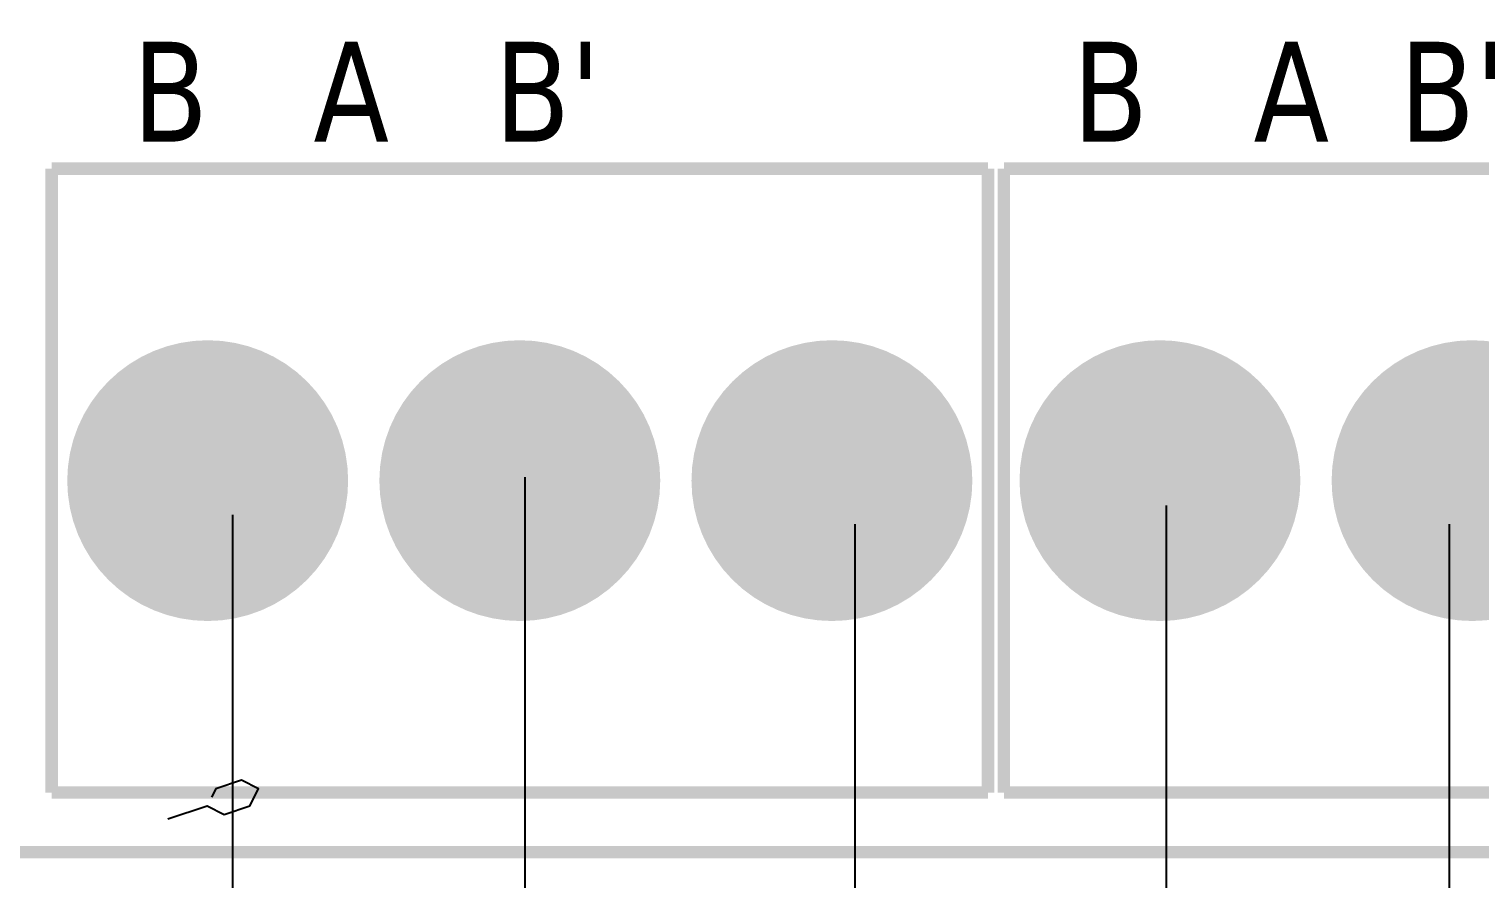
# Model space of a CAD drawing. Header units: millimetres. Extents: x 123.5 to 144.3, y 105.4 to 121.6.
# Drawn here: x 126.4 to 128.074, y 111.081 to 112.062 of the extents above; entities that cross this region are included whole.
import ezdxf

# ---------------------------------------------------------------- set-up
doc = ezdxf.new("R2010")
doc.units = ezdxf.units.MM
for name, color, linetype in [('DESC', 250, 'Continuous'), ('WIREFIXED', 7, 'Continuous'), ('WIRES', 7, 'Continuous')]:
    doc.layers.add(name, color=color, linetype=linetype)
doc.styles.get("Standard").update_dxf_attribs({"font": 'tahoma.ttf'})

# ---------------------------------------------------------------- blocks, each defined once
blk = doc.blocks.new('EPAD')
at = {"const_width": 0.5}
blk.add_lwpolyline([(-0.25, 0, 1), (0.25, 0, 1)], format="xyb", close=True, dxfattribs=at)
blk = doc.blocks.new('DIELEC-AUT006')
at = {"const_width": 0.012}
for points in [[(145.7768, 111.1683), (155.7749, 111.1683), (155.7749, 115.8809), (145.7768, 115.8809), (145.7768, 111.1683)], [(145.7768, 111.1683), (155.7749, 111.1683), (155.7749, 115.8809), (145.7768, 115.8809), (145.7768, 111.1683)], [(145.7768, 111.1683), (155.7749, 111.1683), (155.7749, 115.8809), (145.7768, 115.8809), (145.7768, 111.1683)], [(146.5481, 111.8256), (146.5481, 111.2256)], [(147.4481, 111.8256), (146.5481, 111.8256)], [(146.5481, 111.8256), (146.5481, 111.2256)], [(147.4481, 111.8256), (146.5481, 111.8256)], [(146.5481, 111.8256), (146.5481, 111.2256)], [(147.4481, 111.8256), (146.5481, 111.8256)], [(147.4481, 111.8256), (147.4481, 111.2256)], [(147.4481, 111.8256), (147.4481, 111.2256)], [(147.4481, 111.8256), (147.4481, 111.2256)], [(147.4634, 111.8256), (147.4634, 111.2256)], [(148.3634, 111.8256), (147.4634, 111.8256)], [(147.4634, 111.8256), (147.4634, 111.2256)], [(148.3634, 111.8256), (147.4634, 111.8256)], [(147.4634, 111.8256), (147.4634, 111.2256)], [(148.3634, 111.8256), (147.4634, 111.8256)], [(146.5481, 111.2256), (147.4481, 111.2256)], [(146.5481, 111.2256), (147.4481, 111.2256)], [(146.5481, 111.2256), (147.4481, 111.2256)], [(147.4634, 111.2256), (148.3634, 111.2256)], [(147.4634, 111.2256), (148.3634, 111.2256)], [(147.4634, 111.2256), (148.3634, 111.2256)]]:
    blk.add_lwpolyline(points, dxfattribs=at)
at = {"xscale": 0.27, "yscale": 0.27, "zscale": 1.5}
for p in [(146.6981, 111.5256), (146.9981, 111.5256), (147.2981, 111.5256), (147.6134, 111.5256), (147.9134, 111.5256)]:
    blk.add_blockref('EPAD', p, dxfattribs=at)
at = {"width": 0.9375}
for s, p in [("B   A   B'", (146.6257, 111.8516)), ("B   A   B'", (146.6257, 111.8516)), ("B   A   B'", (146.6257, 111.8516)), ("B   A  B'", (147.5293, 111.8516)), ("B   A  B'", (147.5293, 111.8516)), ("B   A  B'", (147.5293, 111.8516))]:
    blk.add_text(s, height=0.096, dxfattribs=at).set_placement(p)

msp = doc.modelspace()

# ---------------------------------------------------------------- linework, layer by layer
at = {"layer": 'WIREFIXED'}
msp.add_lwpolyline([(126.5606, 111.1502), (126.6059, 111.1654), (126.6257, 111.1555), (126.6553, 111.1654), (126.6652, 111.1851), (126.6454, 111.195), (126.6158, 111.1851), (126.6109, 111.1753)], dxfattribs=at)
at = {"layer": 'WIRES'}
for p, q in [((126.9727, 110.8384), (126.9727, 111.5447)), ((127.7124, 110.9579), (127.7124, 111.5121)), ((126.6356, 110.8493), (126.6356, 111.5012)), ((127.3534, 109.7254), (127.3534, 111.4904)), ((128.0387, 110.4752), (128.0387, 111.4904))]:
    msp.add_line(p, q, dxfattribs=at)

# ---------------------------------------------------------------- block references
at = {"layer": 'DESC', "xscale": 1.2, "yscale": 1.2, "zscale": 1.2}
msp.add_blockref('DIELEC-AUT006', (-49.4312, -22.2901), dxfattribs=at)

doc.saveas('drawing.dxf')
